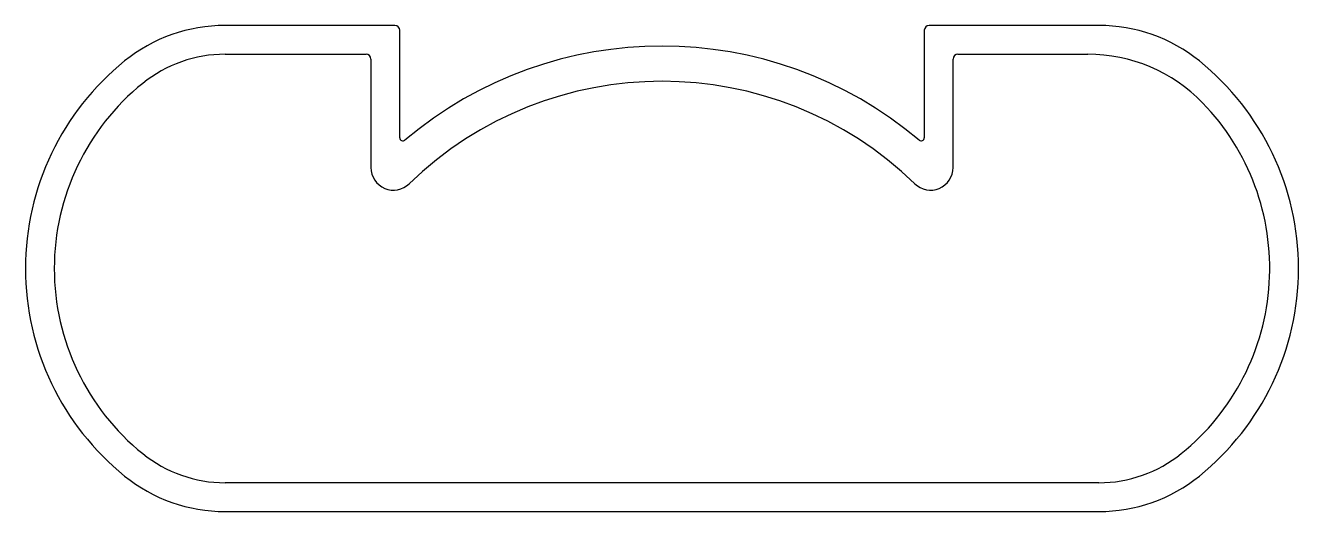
# Model space of a CAD drawing. Extents: x 2510.6 to 2590.2, y 1242.2 to 1272.6.
import ezdxf

# ---------------------------------------------------------------- set-up
doc = ezdxf.new("R2010")
doc.units = 0
doc.layers.get('0').update_dxf_attribs({"linetype": 'CONTINUOUS'})

msp = doc.modelspace()

# ---------------------------------------------------------------- linework, layer by layer
at = {"color": 0, "linetype": 'CONTINUOUS'}
for p, q in [((2533.668, 1272.619), (2523.052, 1272.619)), ((2533.968, 1265.6), (2533.968, 1272.319)), ((2566.768, 1272.319), (2566.768, 1265.6)), ((2577.684, 1272.619), (2567.068, 1272.619)), ((2523.052, 1270.819), (2531.868, 1270.819)), ((2532.168, 1270.519), (2532.168, 1263.727)), ((2568.568, 1263.727), (2568.568, 1270.519)), ((2568.868, 1270.819), (2576.99, 1270.819)), ((2577.684, 1244.019), (2523.052, 1244.019)), ((2523.052, 1242.219), (2577.684, 1242.219))]:
    msp.add_line(p, q, dxfattribs=at)
for centre, radius, start, end in [((2523.052, 1262.619), 10, 90, 128.93192), ((2533.668, 1272.319), 0.3, 0, 90), ((2567.068, 1272.319), 0.3, 90, 180), ((2577.684, 1262.619), 10, 51.06808, 90), ((2550.368, 1246.426), 24.902, 49.80662, 130.19338), ((2523.052, 1262.619), 8.2, 90, 128.93192), ((2531.868, 1270.519), 0.3, 0, 90), ((2568.868, 1270.519), 0.3, 90, 180), ((2576.99, 1260.819), 10, 44.11076, 90), ((2527.252, 1257.419), 16.685, 128.93192, 231.06808), ((2573.483, 1257.419), 16.685, 308.93192, 51.06808), ((2527.252, 1257.419), 14.885, 128.93192, 231.06808), ((2550.368, 1246.426), 22.702, 45.85622, 134.14378), ((2573.483, 1257.419), 14.885, 308.93192, 44.11076), ((2534.168, 1265.6), 0.2, 180, 310.19338), ((2566.568, 1265.6), 0.2, 229.80662, 0), ((2533.576, 1263.727), 1.408, 180, 314.14378), ((2567.159, 1263.727), 1.408, 225.85622, 0), ((2523.052, 1252.219), 8.2, 231.06808, 270), ((2577.684, 1252.219), 8.2, 270, 308.93192), ((2523.052, 1252.219), 10, 231.06808, 270), ((2577.684, 1252.219), 10, 270, 308.93192)]:
    msp.add_arc(centre, radius, start, end, dxfattribs=at)

doc.saveas('drawing.dxf')
